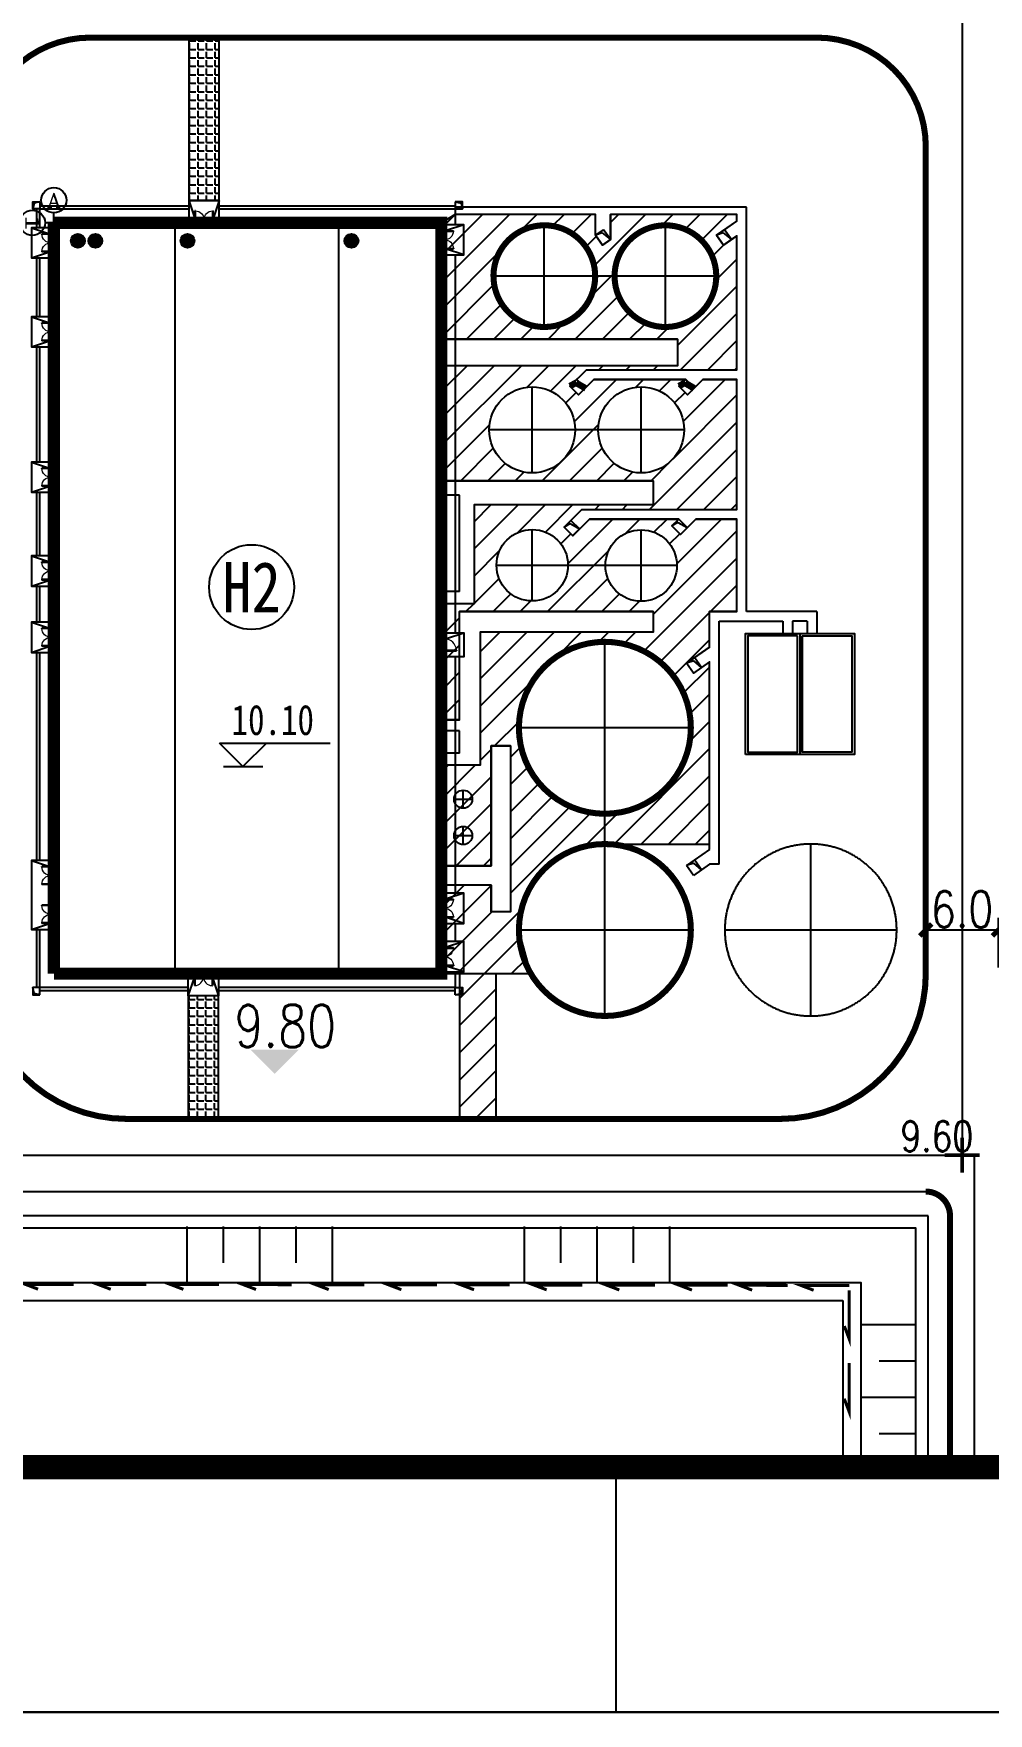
# Model space of a CAD drawing. Extents: x 93518 to 937116, y -359949 to 58022.
# Drawn here: x 689422 to 693319, y -122580 to -115724 of the extents above; entities that cross this region are included whole.
import ezdxf
from ezdxf.enums import TextEntityAlignment as Align

# ---------------------------------------------------------------- set-up
doc = ezdxf.new("R2010")
doc.units = 0
doc.header["$LTSCALE"] = 1000
doc.header["$MEASUREMENT"] = 0
for name, pattern in [('CENTER2', [1.125, 0.75, -0.125, 0.125, -0.125]), ('DASH', [0.35, 0.25, -0.1]), ('DASHDOT', [1, 0.5, -0.25, 0, -0.25]), ('PHANTOM', [2.5, 1.25, -0.25, 0.25, -0.25, 0.25, -0.25])]:
    doc.linetypes.add(name, pattern=pattern)
doc.layers.get('0').update_dxf_attribs({"color": 8, "linetype": 'CONTINUOUS'})
doc.layers.add('AXIS_TEXT', color=8, linetype='CONTINUOUS')
doc.layers.add('Z-本期建构筑物', color=8, linetype='CONTINUOUS')
doc.layers.add('Road_s标高', color=8, linetype='CONTINUOUS', lineweight=0)
doc.styles.add('_TCH_AXIS', font='complex.shx', dxfattribs={"bigfont": 'GBCBIG.shx'})
doc.styles.add('COMPLEX', font='geditxt.shx', dxfattribs={"bigfont": 'hztxt1.shx'})
doc.styles.add('HT', font='')
doc.styles.add('HZ', font='geditxt.shx', dxfattribs={"width": 0.8, "bigfont": 'dxt.shx'})
doc.styles.add('SIMPLEX', font='simplex.shx', dxfattribs={"height": 0.2})
doc.styles.add('黑体', font='')
doc.styles.get('HT').set_extended_font_data('@SimHei')
doc.styles.get('黑体').set_extended_font_data('@SimHei')
doc.linetypes.add('WALL', pattern='A,1,-1e-06,["■",HT,S=0.15,R=0,X=0,Y=-0.16],-1e-06', length=1.000002)
doc.dimstyles.new('南沙标注', dxfattribs={"dimtxt": 3, "dimasz": 1, "dimexe": 1, "dimexo": 0.5, "dimgap": 0.2, "dimtad": 1, "dimtoh": 1, "dimdec": 3, "dimzin": 0, "dimdsep": 46, "dimtxsty": 'HZ', "dimblk": 'ARCHTICK', "dimcen": 0.09, "dimadec": 0, "dimazin": 0, "dimtfac": 1, "dimtdec": 3, "dimtix": 1, "dimtofl": 0, "dimtmove": 0, "dimatfit": 0, "dimfxl": 0, "dimtolj": 1, "dimtzin": 0, "dimarcsym": 0})
pattern_1 = [(45, (1384.7785, 0), (-1.122532, 1.122532), [])]

# ---------------------------------------------------------------- blocks, each defined once
blk = doc.blocks.new('GEDI_WK_A1')
at = {"color": 3}
blk.add_line((70.083, 0), (70.083, 10), dxfattribs=at)
for points, const_width in [([(0, 0), (841, 0), (841, 594), (0, 594)], 0.1), ([(25, 10), (831, 10), (831, 584), (25, 584)], 1)]:
    blk.add_lwpolyline(points, close=True, dxfattribs=dict(at, const_width=const_width))
blk = doc.blocks.new('jzw-bh')
blk.add_circle((0, 0), 1.402)
at = {"style": 'SIMPLEX', "width": 0.8}
blk.add_attdef('JZW', text='', height=1, dxfattribs=at).set_placement((0, 0), align=Align.MIDDLE)
blk = doc.blocks.new('室内标高')
for p, q in [((1.94, -1.94), (0, 0)), ((0, 0), (9.14, 0)), ((3.89, 0), (1.94, -1.94)), ((0.32, -1.94), (3.57, -1.94))]:
    blk.add_line(p, q)
at = {"ltscale": 0.5, "style": 'HT', "width": 0.8}
blk.add_text('10.10', height=2.5, rotation=360, dxfattribs=at).set_placement((4.4, 0.66, -8.1), align=Align.CENTER)
blk = doc.blocks.new('pai')
at = {"const_width": 0.25}
blk.add_lwpolyline([(0, 0), (4, 0), (2.94, 0.4)], dxfattribs=at)
blk = doc.blocks.new('DLZXBG')
at = {"layer": 'Road_s标高', "const_width": 0.3}
for points in [[(0, -1.44), (0, 1.44)], [(-1.44, 0), (1.44, 0)]]:
    blk.add_lwpolyline(points, dxfattribs=at)
blk = doc.blocks.new('_AXISO')
blk.add_circle((0, 0), 0.5)
at = {"layer": 'AXIS_TEXT', "style": 'COMPLEX', "width": 1.041667}
blk.add_attdef('A', text='', height=0.56, dxfattribs=at).set_placement((-0.25, -0.28), (0.25, -0.28), align=Align.FIT)
blk = doc.blocks.new('_ArchTick')
at = {"color": 0, "linetype": 'ByBlock', "const_width": 0.4}
blk.add_lwpolyline([(-0.5, -0.5), (0.5, 0.5)], dxfattribs=at)
blk = doc.blocks.new('$DorLib2D$00000002')
for p, q in [((-0.5, 0), (-0.5, 0.4875)), ((-0.475, 0.4875), (-0.5, 0.4875)), ((-0.475, 0), (-0.475, 0.4875)), ((0.475, 0), (0.475, 0.4875)), ((0.475, 0.4875), (0.5, 0.4875)), ((0.5, 0), (0.5, 0.4875)), ((-0.5, 0), (-0.475, 0)), ((0.5, 0), (0.475, 0))]:
    blk.add_line(p, q)
at = {"lineweight": 13}
for centre, start, end in [((-0.4875, 0), 0, 88.530716), ((0.4875, 0), 91.469284, 180)]:
    blk.add_arc(centre, 0.4875, start, end, dxfattribs=at)
blk = doc.blocks.new('$DorLib2D$00000001')
for p, q in [((0.45, 0.975), (0.5, 0.975)), ((0.45, 0), (0.45, 0.975)), ((0.5, 0), (0.45, 0)), ((0.5, 0), (0.5, 0.975))]:
    blk.add_line(p, q)
at = {"lineweight": 13}
blk.add_arc((0.475, 0), 0.975, 91.46928, 180, dxfattribs=at)
blk = doc.blocks.new('化水车间')
for p, q in [((2928.37, 1713.64), (2928.25, 1713.15)), ((2928.85, 1713.75), (2928.37, 1713.64)), ((2941.15, 1713.85), (2941.65, 1712.35)), ((2943.65, 1713.85), (2943.15, 1712.35)), ((2963.15, 1713.75), (2963.63, 1713.64)), ((2963.63, 1713.64), (2963.75, 1713.15)), ((2941.65, 1712.35), (2943.15, 1712.35)), ((2928.15, 1711.6), (2929.65, 1711.1)), ((2929.65, 1711.1), (2929.65, 1709.6)), ((2963.85, 1711.85), (2962.35, 1711.35)), ((2962.35, 1709.85), (2962.35, 1711.35)), ((2928.15, 1709.1), (2929.65, 1709.6)), ((2963.85, 1709.35), (2962.35, 1709.85)), ((2928.15, 1704.25), (2929.65, 1703.75)), ((2928.15, 1701.75), (2929.65, 1702.25)), ((2928.15, 1692.25), (2929.65, 1691.75)), ((2929.65, 1691.75), (2929.65, 1690.25)), ((2928.15, 1689.75), (2929.65, 1690.25)), ((2928.15, 1684.5), (2929.65, 1684)), ((2929.65, 1684), (2929.65, 1682.5)), ((2928.15, 1682), (2929.65, 1682.5)), ((2928.15, 1679.03), (2929.65, 1678.53)), ((2929.65, 1678.53), (2929.65, 1677.03)), ((2962.35, 1677.65), (2963.85, 1678.15)), ((2928.15, 1676.53), (2929.65, 1677.03)), ((2928.15, 1659.35), (2929.65, 1658.85)), ((2929.65, 1658.85), (2929.65, 1657.35)), ((2963.85, 1656.65), (2962.35, 1656.15)), ((2929.65, 1655.65), (2929.65, 1654.15)), ((2962.35, 1654.65), (2962.35, 1656.15)), ((2928.15, 1653.65), (2929.65, 1654.15)), ((2963.85, 1654.15), (2962.35, 1654.65)), ((2963.85, 1652.65), (2962.35, 1652.15)), ((2962.35, 1650.65), (2962.35, 1652.15)), ((2941.1, 1648.15), (2941.6, 1649.65)), ((2941.6, 1649.65), (2943.1, 1649.65)), ((2943.1, 1649.65), (2943.6, 1648.15)), ((2963.85, 1650.15), (2962.35, 1650.65)), ((2928.37, 1648.36), (2928.25, 1648.85)), ((2928.85, 1648.25), (2928.37, 1648.36)), ((2963.15, 1648.25), (2963.63, 1648.36)), ((2963.63, 1648.36), (2963.75, 1648.85))]:
    blk.add_line(p, q)
for points in [[(2928.85, 1713.75), (2928.85, 1713.15), (2928.25, 1713.15), (2928.25, 1713.75)], [(2963.15, 1713.75), (2963.15, 1713.15), (2963.75, 1713.15), (2963.75, 1713.75)], [(2928.85, 1648.25), (2928.85, 1648.85), (2928.25, 1648.85), (2928.25, 1648.25)], [(2963.15, 1648.25), (2963.15, 1648.85), (2963.75, 1648.85), (2963.75, 1648.25)]]:
    blk.add_lwpolyline(points, close=True)
for points in [[(2928.85, 1713.41), (2941.15, 1713.41)], [(2943.65, 1712.35), (2943.65, 1713.85), (2941.15, 1713.85), (2941.15, 1712.35)], [(2943.65, 1713.41), (2963.15, 1713.41)], [(2928.59, 1711.6), (2928.59, 1713.15)], [(2928.85, 1711.6), (2928.85, 1713.15), (2941.15, 1713.15)], [(2943.65, 1713.15), (2963.15, 1713.15), (2963.15, 1711.85)], [(2929.65, 1711.6), (2928.15, 1711.6), (2928.15, 1709.1), (2929.65, 1709.1)], [(2962.35, 1709.35), (2963.85, 1709.35), (2963.85, 1711.85), (2962.35, 1711.85)], [(2963.15, 1709.35), (2963.15, 1678.15)], [(2928.59, 1704.25), (2928.59, 1709.1)], [(2928.85, 1704.25), (2928.85, 1709.1)], [(2929.65, 1704.25), (2928.15, 1704.25), (2928.15, 1701.75), (2929.65, 1701.75)], [(2928.59, 1698.25), (2928.59, 1701.75)], [(2928.85, 1698.25), (2928.85, 1701.75)], [(2928.59, 1692.25), (2928.59, 1700)], [(2928.85, 1692.25), (2928.85, 1700)], [(2929.65, 1692.25), (2928.15, 1692.25), (2928.15, 1689.75), (2929.65, 1689.75)], [(2928.59, 1686.9), (2928.59, 1689.75)], [(2928.85, 1686.9), (2928.85, 1689.75)], [(2928.59, 1684.5), (2928.59, 1688)], [(2928.85, 1684.5), (2928.85, 1688)], [(2929.65, 1684.5), (2928.15, 1684.5), (2928.15, 1682), (2929.65, 1682)], [(2928.59, 1679.03), (2928.59, 1682)], [(2928.85, 1679.03), (2928.85, 1682)], [(2929.65, 1679.03), (2928.15, 1679.03), (2928.15, 1676.53), (2929.65, 1676.53)], [(2962.35, 1678.15), (2963.85, 1678.15), (2963.85, 1676.15), (2962.35, 1676.15)], [(2928.59, 1659.35), (2928.59, 1676.53)], [(2928.85, 1659.35), (2928.85, 1676.53)], [(2963.15, 1676.15), (2963.15, 1656.65)], [(2929.65, 1659.35), (2928.15, 1659.35), (2928.15, 1653.65), (2929.65, 1653.65)], [(2962.35, 1654.15), (2963.85, 1654.15), (2963.85, 1656.65), (2962.35, 1656.65)], [(2928.59, 1648.85), (2928.59, 1653.65)], [(2941.1, 1648.85), (2928.85, 1648.85), (2928.85, 1653.65)], [(2963.15, 1654.15), (2963.15, 1652.65)], [(2962.35, 1650.15), (2963.85, 1650.15), (2963.85, 1652.65), (2962.35, 1652.65)], [(2943.6, 1649.65), (2943.6, 1648.15), (2941.1, 1648.15), (2941.1, 1649.65)], [(2963.15, 1650.15), (2963.15, 1648.85), (2943.6, 1648.85)], [(2941.1, 1648.59), (2928.85, 1648.59)], [(2963.15, 1648.59), (2943.6, 1648.59)]]:
    blk.add_lwpolyline(points)
at = {"layer": 'Z-本期建构筑物'}
for p, q in [((2940, 1712), (2940, 1650)), ((2953.5, 1712), (2953.5, 1650))]:
    blk.add_line(p, q, dxfattribs=at)
at = {"layer": 'Z-本期建构筑物', "const_width": 1}
for points in [[(2930, 1650), (2962, 1650), (2962, 1712), (2930, 1712)], [(2930, 1712), (2930, 1650)]]:
    blk.add_lwpolyline(points, dxfattribs=at)
at = {"xscale": -1.5, "yscale": 1.5, "zscale": -1.5}
blk.add_blockref('$DorLib2D$00000002', (2942.4, 1712.26), dxfattribs=at)
at = {"yscale": 1.5}
for p, xscale, zscale, rotation in [((2929.74, 1710.35), -1.5, -1.5, 90), ((2962.26, 1710.6), -1.5, -1.5, 270), ((2929.74, 1703), -1.5, -1.5, 90), ((2929.74, 1691), -1.5, -1.5, 90), ((2929.74, 1683.25), -1.5, -1.5, 90), ((2929.74, 1677.78), -1.5, -1.5, 90), ((2929.74, 1658.1), -1.5, -1.5, 90), ((2929.74, 1654.9), -1.5, -1.5, 90), ((2962.26, 1655.4), -1.5, -1.5, 270), ((2962.26, 1651.4), -1.5, -1.5, 270), ((2942.35, 1649.74), 1.5, 1.5, 180)]:
    blk.add_blockref('$DorLib2D$00000002', p, dxfattribs=dict(at, xscale=xscale, zscale=zscale, rotation=rotation))
at = {"rotation": 270}
blk.add_blockref('$DorLib2D$00000001', (2962.26, 1677.15), dxfattribs=at)
blk = doc.blocks.new('wq')
h = blk.add_hatch()
h.set_pattern_fill('ANGLE', color=8, scale=0.1)
h.set_pattern_definition([(0, (1401.1035, 4.75), (0, 0.6985), [0.508, -0.1905]), (90, (1401.1035, 4.75), (-0.6985, 4e-17), [0.508, -0.1905])])
h.paths.add_polyline_path([(3728.4285, 1727.3), (3725.9285, 1727.3), (3725.9285, 1713.85), (3728.4285, 1713.85)])
h = blk.add_hatch()
h.set_pattern_fill('ANSI31', color=8, scale=0.5, style=0)
h.set_pattern_definition(pattern_1)
h.paths.add_polyline_path([(3746.7785, 1650), (3754.1589, 1650), (3753.1785, 1653.6), (3753.7398, 1656.3668), (3755.4353, 1658.7917), (3757.739, 1660.2303), (3760.2785, 1660.7), (3768.9176, 1660.7), (3768.9176, 1675.7384), (3767.597, 1674.8137), (3767.0234, 1675.6328), (3768.9176, 1676.9592), (3768.9176, 1679.9), (3771.1784, 1679.9), (3771.1791, 1687.5354), (3767.794, 1687.5357), (3766.5214, 1686.2632), (3765.8118, 1686.9729), (3766.3765, 1687.5376), (3759.0004, 1687.5357), (3757.623, 1686.1583), (3756.9129, 1686.8684), (3758.3798, 1688.3354), (3771.1784, 1688.3354), (3771.1784, 1699.0683), (3768.378, 1699.0683), (3767.1026, 1697.7929), (3766.3929, 1698.5026), (3766.9586, 1699.0683), (3759.378, 1699.0683), (3758.1026, 1697.7929), (3757.3929, 1698.5026), (3758.7586, 1699.8683), (3771.1784, 1699.8683), (3771.1784, 1710.9328), (3770.0747, 1710.16), (3769.5013, 1710.9788), (3771.1784, 1712.1531), (3771.1784, 1712.7), (3760.73, 1712.7), (3760.73, 1710.6188), (3760.0747, 1710.16), (3759.5013, 1710.9788), (3759.5013, 1712.7), (3747.9285, 1712.7), (3746.7785, 1712)])
h.paths.add_polyline_path([(3747.0282, 1702.3995), (3766.2782, 1702.3995), (3766.2782, 1700.1995), (3746.7785, 1700.1995), (3746.7785, 1690.7), (3764.2782, 1690.7), (3764.2782, 1688.7), (3749.4786, 1688.7), (3749.4786, 1680.5496), (3746.7785, 1680.5496), (3746.7785, 1670.9505), (3748.279, 1670.9505), (3748.2786, 1679.9004), (3764.2785, 1679.9004), (3764.2786, 1678.2012), (3749.9788, 1678.2015), (3749.9787, 1667.2003), (3746.7785, 1667.2003), (3746.7785, 1658.9), (3750.8783, 1658.9), (3750.8783, 1668.7997), (3752.4784, 1668.7997), (3752.4783, 1655.0997), (3750.8783, 1655.0997), (3750.8783, 1657.3), (3746.7785, 1657.3)])
edge = h.paths.add_edge_path(flags=16)
edge.add_arc((3755.2785, 1707.6), 4.2, 260, 440)
edge.add_arc((3755.2785, 1707.6), 4.2, 80, 260)
edge = h.paths.add_edge_path(flags=16)
edge.add_arc((3765.2785, 1707.6), 4.2, 260, 440)
edge.add_arc((3765.2785, 1707.6), 4.2, 80, 260)
edge = h.paths.add_edge_path(flags=16)
edge.add_arc((3754.2785, 1694.9), 3.55, 0, 360)
edge = h.paths.add_edge_path(flags=16)
edge.add_arc((3763.2785, 1694.9), 3.55, 0, 360)
edge = h.paths.add_edge_path(flags=16)
edge.add_arc((3754.2791, 1683.7218), 2.95, 0, 360)
edge = h.paths.add_edge_path(flags=16)
edge.add_arc((3763.2765, 1683.698), 2.95, 0, 360)
edge = h.paths.add_edge_path(flags=16)
edge.add_arc((3760.2785, 1670.3), 7.1, 270, 450)
edge.add_arc((3760.2785, 1670.3), 7.1, 90, 270)
h = blk.add_hatch(color=8)
h.dxf.hatch_style = 1
edge = h.paths.add_edge_path()
edge.add_arc((3716.7633, 1710.5194), 0.576, 0, 360)
h = blk.add_hatch(color=8)
h.dxf.hatch_style = 1
edge = h.paths.add_edge_path()
edge.add_arc((3718.2033, 1710.5194), 0.576, 0, 360)
h = blk.add_hatch(color=8)
h.dxf.hatch_style = 1
edge = h.paths.add_edge_path()
edge.add_arc((3725.8104, 1710.5194), 0.576, 0, 360)
h = blk.add_hatch(color=8)
h.dxf.hatch_style = 1
edge = h.paths.add_edge_path()
edge.add_arc((3739.3449, 1710.5194), 0.576, 0, 360)
h = blk.add_hatch()
h.set_pattern_fill('ANSI31', color=8, scale=0.5, style=0)
h.set_pattern_definition(pattern_1)
h.paths.add_polyline_path([(3751.2785, 1650), (3748.2785, 1650), (3748.2785, 1638), (3751.2785, 1638)])
h = blk.add_hatch()
h.set_pattern_fill('ANGLE', color=8, scale=0.1)
h.set_pattern_definition([(0, (1401.0535, -74.4), (0, 0.6985), [0.508, -0.1905]), (90, (1401.0535, -74.4), (-0.6985, 4e-17), [0.508, -0.1905])])
h.paths.add_polyline_path([(3728.3785, 1648.15), (3725.8785, 1648.15), (3725.8785, 1638), (3728.3785, 1638)])
blk.add_hatch(color=8).paths.add_polyline_path([(3734.9996, 1643.7221), (3731.008, 1643.7221), (3733.0038, 1641.7263)])
at = {"color": 8, "linetype": 'DASHDOT', "ltscale": 10}
for p, q in [((3789.7785, 1760.9255), (3789.7785, 1635)), ((3669.988, 1635), (3790.7785, 1635)), ((3790.7785, 1635), (3790.7785, 1609.2374))]:
    blk.add_line(p, q, dxfattribs=at)
at = {"color": 8, "ltscale": 100}
for p, q in [((3771.9784, 1713.3), (3747.9285, 1713.3)), ((3771.9784, 1679.9), (3771.9784, 1713.3)), ((3746.7785, 1650), (3746.7785, 1712)), ((3759.5013, 1712.7), (3747.9285, 1712.7)), ((3759.5013, 1710.9788), (3759.5013, 1712.7)), ((3771.1784, 1712.7), (3760.73, 1712.7)), ((3760.73, 1710.6188), (3760.73, 1712.7)), ((3770.1567, 1711.4377), (3771.1784, 1712.1531)), ((3771.1784, 1712.1531), (3771.1784, 1712.7)), ((3759.5013, 1710.9788), (3760.1567, 1711.4377)), ((3760.1567, 1711.4377), (3759.5013, 1710.9788)), ((3760.0525, 1711.1761), (3759.5013, 1710.9788)), ((3759.5013, 1710.9788), (3760.0747, 1710.16)), ((3760.0525, 1711.1761), (3760.73, 1710.6188)), ((3760.0729, 1710.1626), (3760.73, 1710.6188)), ((3760.73, 1710.6188), (3760.1567, 1711.4377)), ((3769.5013, 1710.9788), (3770.1567, 1711.4377)), ((3770.1567, 1711.4377), (3769.5013, 1710.9788)), ((3770.0525, 1711.1761), (3769.5013, 1710.9788)), ((3769.5013, 1710.9788), (3770.0747, 1710.16)), ((3770.0525, 1711.1761), (3770.73, 1710.6188)), ((3770.0747, 1710.16), (3770.73, 1710.6188)), ((3770.73, 1710.6188), (3770.1567, 1711.4377)), ((3770.73, 1710.6188), (3771.1784, 1710.9328)), ((3771.1784, 1699.8683), (3771.1784, 1710.9328)), ((3757.3929, 1698.5026), (3758.7586, 1699.8683)), ((3758.7586, 1699.8683), (3771.1784, 1699.8683)), ((3757.3929, 1698.5026), (3757.9586, 1699.0683)), ((3757.3929, 1698.5026), (3758.0998, 1697.7957)), ((3757.9586, 1699.0683), (3758.6655, 1698.3614)), ((3758.0975, 1697.798), (3759.378, 1699.0683)), ((3759.378, 1699.0683), (3766.9586, 1699.0683)), ((3766.3929, 1698.5026), (3766.9586, 1699.0683)), ((3766.3929, 1698.5026), (3767.0998, 1697.7957)), ((3766.9586, 1699.0683), (3767.6655, 1698.3614)), ((3767.0975, 1697.798), (3768.378, 1699.0683)), ((3768.378, 1699.0683), (3771.1784, 1699.0683)), ((3771.1784, 1688.3354), (3771.1784, 1699.0683)), ((3764.2782, 1690.7), (3746.7785, 1690.7)), ((3748.2783, 1690.7), (3746.7785, 1690.7)), ((3764.2782, 1690.7), (3764.2782, 1688.7)), ((3748.2783, 1689.5), (3746.7785, 1689.5)), ((3748.2783, 1681.5495), (3748.2783, 1689.5)), ((3749.4786, 1688.7), (3749.4786, 1680.5496)), ((3764.2782, 1688.7), (3749.4786, 1688.7)), ((3756.9129, 1686.8684), (3758.3798, 1688.3354)), ((3758.3798, 1688.3354), (3771.1784, 1688.3354)), ((3756.9129, 1686.8684), (3757.4753, 1687.4309)), ((3757.4214, 1687.1584), (3756.9129, 1686.8684)), ((3757.4214, 1687.1584), (3758.1854, 1686.7273)), ((3757.4798, 1687.4309), (3758.1867, 1686.724)), ((3757.6174, 1686.1638), (3759.0004, 1687.5357)), ((3759.0004, 1687.5357), (3766.3742, 1687.5354)), ((3765.8118, 1686.9729), (3766.3742, 1687.5354)), ((3766.3203, 1687.2629), (3765.8118, 1686.9729)), ((3765.8118, 1686.9729), (3766.5186, 1686.266)), ((3766.3203, 1687.2629), (3767.0843, 1686.8317)), ((3766.3787, 1687.5354), (3767.0856, 1686.8285)), ((3766.5163, 1686.2683), (3767.794, 1687.5357)), ((3767.794, 1687.5357), (3771.1784, 1687.5354)), ((3771.1784, 1679.9), (3771.1784, 1687.5354)), ((3756.9129, 1686.8684), (3757.6197, 1686.1616)), ((3748.2783, 1681.5495), (3746.7785, 1681.5495)), ((3749.4786, 1680.5496), (3746.7785, 1680.5496)), ((3748.2783, 1680.5496), (3748.2783, 1680.5496)), ((3764.2785, 1679.9012), (3748.2784, 1679.9004)), ((3748.279, 1670.9505), (3748.2784, 1679.9004)), ((3749.4786, 1679.9004), (3749.4786, 1679.9004)), ((3764.2785, 1679.9012), (3764.2785, 1678.2012)), ((3771.1784, 1679.9), (3768.9176, 1679.9)), ((3768.9176, 1676.9592), (3768.9176, 1679.9)), ((3769.7176, 1679.1), (3774.9785, 1679.1)), ((3769.7176, 1666.3), (3769.7176, 1679.1)), ((3777.7785, 1679.9), (3771.9784, 1679.9)), ((3774.9785, 1679.1), (3774.9785, 1678.1)), ((3775.7785, 1679.1), (3775.7785, 1678.1)), ((3776.9785, 1679.1), (3775.7785, 1679.1)), ((3776.9785, 1679.1), (3776.9785, 1678.1)), ((3777.7785, 1679.9), (3777.7785, 1678.1)), ((3749.9788, 1678.2003), (3749.9786, 1667.2003)), ((3764.2785, 1678.2012), (3749.9788, 1678.2003)), ((3776.3785, 1678.1), (3776.3785, 1668.1)), ((3776.5785, 1677.9), (3776.5785, 1668.3)), ((3768.9176, 1676.9592), (3767.0234, 1675.6328)), ((3768.2523, 1675.2725), (3767.6787, 1676.0917)), ((3767.6305, 1675.8194), (3767.0234, 1675.6328)), ((3767.597, 1674.8137), (3767.0234, 1675.6328)), ((3768.9176, 1675.7384), (3767.597, 1674.8137)), ((3768.2523, 1675.2725), (3767.6305, 1675.8194)), ((3768.9176, 1660.2592), (3768.9176, 1675.7384)), ((3748.279, 1670.9505), (3747.0282, 1670.9505)), ((3748.279, 1670.0505), (3747.0282, 1670.0505)), ((3748.2791, 1668.2003), (3748.279, 1670.0505)), ((3748.2791, 1668.2003), (3746.7785, 1668.2003)), ((3752.4784, 1668.7997), (3750.8783, 1668.7997)), ((3750.8783, 1668.7997), (3750.8783, 1658.9)), ((3752.4784, 1668.7997), (3752.4783, 1655.0997)), ((3749.9786, 1667.2003), (3746.7785, 1667.2003)), ((3769.7176, 1659.0414), (3769.7176, 1666.3)), ((3748.5785, 1663.65), (3748.5785, 1665.15)), ((3747.8285, 1664.4), (3749.3285, 1664.4)), ((3748.5785, 1660.65), (3748.5785, 1662.15)), ((3747.8285, 1661.4), (3749.3285, 1661.4)), ((3768.9176, 1660.2592), (3767.0234, 1658.9328)), ((3768.2523, 1658.5725), (3767.6787, 1659.3917)), ((3750.8783, 1658.9), (3746.7785, 1658.9)), ((3767.6305, 1659.1194), (3767.0234, 1658.9328)), ((3767.597, 1658.1137), (3767.0234, 1658.9328)), ((3768.9176, 1659.0384), (3767.597, 1658.1137)), ((3768.2523, 1658.5725), (3767.6305, 1659.1194)), ((3769.7176, 1659.0414), (3768.9176, 1659.0414)), ((3750.8783, 1657.3), (3746.7785, 1657.3)), ((3750.8783, 1657.3), (3750.8783, 1655.0997)), ((3752.4784, 1655.0997), (3750.8783, 1655.0997))]:
    blk.add_line(p, q, dxfattribs=at)
at = {"color": 8}
for p, q in [((3714.7785, 1712), (3714.0459, 1712)), ((3714.7785, 1712), (3714.7785, 1712.8267)), ((3714.7785, 1712), (3714.7785, 1688)), ((3766.2782, 1702.3995), (3747.0282, 1702.3995)), ((3766.2782, 1702.3995), (3766.2782, 1700.1995)), ((3766.2782, 1700.1995), (3747.0285, 1700.1995)), ((3669.988, 1632), (3786.7785, 1632)), ((3784.7785, 1629.9999), (3669.988, 1629.9999)), ((3725.7781, 1624.5), (3725.7781, 1629.1006)), ((3728.7781, 1626.1006), (3728.7781, 1629.1006)), ((3731.7781, 1624.5), (3731.7781, 1629.1006)), ((3734.7781, 1626.1006), (3734.7781, 1629.1006)), ((3737.7781, 1624.5), (3737.7781, 1629.1006)), ((3753.6474, 1624.5), (3753.6473, 1629.1006)), ((3756.6473, 1626.1006), (3756.6473, 1629.1006)), ((3759.6474, 1624.5), (3759.6473, 1629.1006)), ((3762.6473, 1626.1006), (3762.6473, 1629.1006)), ((3765.6474, 1624.5), (3765.6473, 1629.1006)), ((3781.4226, 1621.0101), (3785.9209, 1621.0101)), ((3782.9209, 1618.0101), (3785.9209, 1618.0101)), ((3781.4226, 1615.0101), (3785.9209, 1615.0101)), ((3782.9209, 1612.0101), (3785.9209, 1612.0101))]:
    blk.add_line(p, q, dxfattribs=at)
at = {"color": 8, "linetype": 'CENTER2', "ltscale": 0.1}
for p, q in [((3755.2785, 1703.4), (3755.2785, 1711.8)), ((3765.2785, 1703.4), (3765.2785, 1711.8)), ((3769.4785, 1707.6007), (3751.0785, 1707.5998)), ((3754.2785, 1691.35), (3754.2785, 1698.45)), ((3763.2785, 1691.35), (3763.2785, 1698.45)), ((3763.2785, 1691.35), (3763.2785, 1698.45)), ((3766.8285, 1694.9), (3750.7285, 1694.9)), ((3754.2785, 1680.7718), (3754.2785, 1686.6718)), ((3763.2785, 1680.748), (3763.2785, 1686.648)), ((3766.2265, 1683.7), (3751.3292, 1683.7)), ((3760.2785, 1646.5), (3760.2785, 1677.4)), ((3767.3785, 1670.3), (3753.1785, 1670.3)), ((3767.3785, 1653.6), (3753.1785, 1653.6))]:
    blk.add_line(p, q, dxfattribs=at)
at = {"color": 8, "lineweight": 100}
for p, q in [((3757.9015, 1698.7926), (3757.3929, 1698.5026)), ((3757.9015, 1698.7926), (3758.6655, 1698.3614)), ((3766.9015, 1698.7926), (3766.3929, 1698.5026)), ((3766.9015, 1698.7926), (3767.6655, 1698.3614))]:
    blk.add_line(p, q, dxfattribs=at)
at = {"color": 8, "linetype": 'DASH', "ltscale": 10}
for p, q in [((3777.2785, 1646.4997), (3777.2785, 1660.6997)), ((3784.3785, 1653.5997), (3770.1785, 1653.5997))]:
    blk.add_line(p, q, dxfattribs=at)
at = {"color": 8, "linetype": 'WALL', "ltscale": 10}
for p, q in [((3786.9739, 1629.9998), (3669.988, 1629.9999)), ((3786.9739, 1609.2374), (3786.9739, 1629.9998))]:
    blk.add_line(p, q, dxfattribs=at)
at = {"color": 8, "linetype": 'PHANTOM', "ltscale": 10}
for p, q in [((3669.988, 1622.9946), (3779.9223, 1622.9929)), ((3779.9223, 1622.9929), (3779.9346, 1609.2374))]:
    blk.add_line(p, q, dxfattribs=at)
at = {"color": 4}
blk.add_lwpolyline([(3669.988, 1760.9255), (3827.5926, 1760.9255), (3827.5926, 1609.2374), (3669.988, 1609.2374)], close=True, dxfattribs=at)
at = {"color": 8, "const_width": 0.5}
for points in [[(3717.7785, 1727.3, 0.41421356), (3708.7785, 1718.3)], [(3786.7785, 1718.3, 0.41421356), (3777.7785, 1727.3)], [(3760.2785, 1663.2, 1), (3760.2785, 1677.4, 1), (3760.2785, 1663.2, -1)], [(3760.2785, 1646.5, 1), (3760.2785, 1660.7, 1), (3760.2785, 1646.5, -1)], [(3708.7785, 1650, 0.41421356), (3720.7785, 1638)], [(3774.7785, 1638, 0.41421356), (3786.7785, 1650)], [(3788.7785, 1630, 0.41421356), (3786.7785, 1632)]]:
    blk.add_lwpolyline(points, format="xyb", dxfattribs=at)
for points in [[(3717.7785, 1727.3), (3777.7785, 1727.3)], [(3786.7785, 1718.3), (3786.7785, 1650)], [(3720.7785, 1638), (3774.7785, 1638)], [(3788.7785, 1630), (3788.7785, 1609.2374)]]:
    blk.add_lwpolyline(points, dxfattribs=at)
at = {"color": 8}
for points in [[(3728.4285, 1727.3), (3725.9285, 1727.3), (3725.9285, 1713.85), (3728.4285, 1713.85)], [(3746.7785, 1650), (3754.1589, 1650), (3753.1785, 1653.6), (3753.7398, 1656.3668), (3755.4353, 1658.7917), (3757.739, 1660.2303), (3760.2785, 1660.7), (3768.9176, 1660.7), (3768.9176, 1675.7384), (3767.597, 1674.8137), (3767.0234, 1675.6328), (3768.9176, 1676.9592), (3768.9176, 1679.9), (3771.1784, 1679.9), (3771.1791, 1687.5354), (3767.794, 1687.5357), (3766.5214, 1686.2632), (3765.8118, 1686.9729), (3766.3765, 1687.5376), (3759.0004, 1687.5357), (3757.623, 1686.1583), (3756.9129, 1686.8684), (3758.3798, 1688.3354), (3771.1784, 1688.3354), (3771.1784, 1699.0683), (3768.378, 1699.0683), (3767.1026, 1697.7929), (3766.3929, 1698.5026), (3766.9586, 1699.0683), (3759.378, 1699.0683), (3758.1026, 1697.7929), (3757.3929, 1698.5026), (3758.7586, 1699.8683), (3771.1784, 1699.8683), (3771.1784, 1710.9328), (3770.0747, 1710.16), (3769.5013, 1710.9788), (3771.1784, 1712.1531), (3771.1784, 1712.7), (3760.73, 1712.7), (3760.73, 1710.6188), (3760.0747, 1710.16), (3759.5013, 1710.9788), (3759.5013, 1712.7), (3747.9285, 1712.7), (3746.7785, 1712)], [(3747.0282, 1702.3995), (3766.2782, 1702.3995), (3766.2782, 1700.1995), (3746.7785, 1700.1995), (3746.7785, 1690.7), (3764.2782, 1690.7), (3764.2782, 1688.7), (3749.4786, 1688.7), (3749.4786, 1680.5496), (3746.7785, 1680.5496), (3746.7785, 1680.5496), (3746.7785, 1670.9505), (3748.279, 1670.9505), (3748.2786, 1679.9004), (3764.2785, 1679.9004), (3764.2786, 1678.2012), (3749.9788, 1678.2015), (3749.9787, 1667.2003), (3746.7785, 1667.2003), (3746.7785, 1658.9), (3750.8783, 1658.9), (3750.8783, 1668.7997), (3752.4784, 1668.7997), (3752.4783, 1655.0997), (3750.8783, 1655.0997), (3750.8783, 1657.3), (3746.7785, 1657.3)], [(3728.3785, 1648.15), (3725.8785, 1648.15), (3725.8785, 1638), (3728.3785, 1638)]]:
    blk.add_lwpolyline(points, close=True, dxfattribs=at)
at = {"color": 8, "const_width": 0.5}
for points in [[(3754.5492, 1703.4638, 1), (3756.0078, 1711.7362, 1)], [(3764.5492, 1703.4638, 1), (3766.0078, 1711.7362, 1)]]:
    blk.add_lwpolyline(points, format="xyb", close=True, dxfattribs=at)
at = {"color": 8, "ltscale": 100}
for points in [[(3771.8785, 1668.1), (3771.8785, 1678.1), (3780.8785, 1678.1), (3780.8785, 1668.1)], [(3776.1785, 1677.9), (3772.0785, 1677.9), (3772.0785, 1668.3), (3776.1785, 1668.3)], [(3776.5785, 1677.9), (3780.6785, 1677.9), (3780.6785, 1668.3), (3776.5785, 1668.3)]]:
    blk.add_lwpolyline(points, close=True, dxfattribs=at)
at = {"color": 8, "ltscale": 100, "const_width": 0.05}
for points in [[(3748.5785, 1663.65, -1), (3748.5785, 1665.15, -1)], [(3748.5785, 1660.65, -1), (3748.5785, 1662.15, -1)]]:
    blk.add_lwpolyline(points, format="xyb", close=True, dxfattribs=at)
at = {"color": 8, "linetype": 'DASH', "ltscale": 10}
blk.add_lwpolyline([(3777.2785, 1646.4997, 1), (3777.2785, 1660.6997, 1), (3777.2785, 1646.4997, -1)], format="xyb", dxfattribs=at)
at = {"color": 8}
for points in [[(3748.2785, 1650), (3748.2785, 1638)], [(3751.2785, 1650), (3751.2785, 1638)], [(3669.988, 1629), (3785.9226, 1629), (3785.9226, 1609.2374)], [(3669.988, 1624.5), (3781.4226, 1624.5), (3781.4226, 1609.2374)]]:
    blk.add_lwpolyline(points, dxfattribs=at)
for centre, radius in [((3716.7633, 1710.5194), 0.576), ((3718.2033, 1710.5194), 0.576), ((3725.8104, 1710.5194), 0.576), ((3739.3449, 1710.5194), 0.576), ((3754.2785, 1694.9), 3.55), ((3763.2785, 1694.9), 3.55), ((3754.2791, 1683.7218), 2.95), ((3763.2765, 1683.698), 2.95)]:
    blk.add_circle(centre, radius, dxfattribs=at)
at = {"color": 8, "ltscale": 100}
for centre in [(3748.5785, 1664.4), (3748.5785, 1661.4)]:
    blk.add_circle(centre, 0.75, dxfattribs=at)
at = {"color": 8}
ref = blk.add_blockref('_AXISO', (3714.7785, 1713.8667), dxfattribs=dict(at, xscale=2.080001560022083, yscale=2.080001363279917, zscale=2.080001362432444))
ref.add_attrib('A', 'A', dxfattribs={"layer": 'AXIS_TEXT', "height": 1.1766, "style": '_TCH_AXIS', "width": 1.166667}).set_placement((3714.1902, 1713.2784), (3715.3668, 1713.2784), align=Align.FIT)
for name, p in [('化水车间', (784.7785, 0)), ('室内标高', (3728.4542, 1669.043)), ('DLZXBG', (3789.7785, 1635))]:
    blk.add_blockref(name, p, dxfattribs=at)
ref = blk.add_blockref('_AXISO', (3713.0059, 1712), dxfattribs=dict(at, xscale=2.080001560022106, yscale=2.080001363279917, zscale=2.080001362432444, rotation=270))
ref.add_attrib('A', '1', dxfattribs={"layer": 'AXIS_TEXT', "height": 1.1766, "rotation": 270, "style": '黑体', "width": 4.2}).set_placement((3712.4176, 1712.5883), (3712.4176, 1711.4117), align=Align.FIT)
ref = blk.add_blockref('jzw-bh', (3731.104, 1681.9183), dxfattribs=dict(at, xscale=2.50000000000001, yscale=2.50000000000001, zscale=2.50000000000001, rotation=359.9999573616801))
ref.add_attrib('JZW', 'H2', dxfattribs={"height": 4.16667, "style": '黑体', "width": 0.85}).set_placement((3731.104, 1681.9183), align=Align.MIDDLE)
at = {"color": 8, "rotation": 179.9218578091935}
for p in [(3716.4134, 1624.334, 9.8), (3722.4134, 1624.3259, 9.8), (3728.4134, 1624.3177, 9.8), (3734.4134, 1624.3095, 9.8), (3740.4134, 1624.3013, 9.8), (3746.4134, 1624.2931, 9.8), (3752.4134, 1624.2849, 9.8), (3758.4134, 1624.2768, 9.8), (3764.4134, 1624.2686, 9.8), (3770.4134, 1624.2604, 9.8), (3775.3817, 1624.2536, 9.8), (3780.4562, 1624.2467, 9.8)]:
    blk.add_blockref('pai', p, dxfattribs=at)
at = {"color": 8, "xscale": -1, "rotation": 89.92185783524863}
for p in [(3780.4556, 1623.8323, 9.8), (3780.4474, 1617.8323, 9.8)]:
    blk.add_blockref('pai', p, dxfattribs=at)
at = {"color": 8, "style": 'HZ', "width": 0.8}
blk.add_text('9.60', height=2.5, dxfattribs=at).set_placement((3784.6907, 1635.3125, 4.602))
for p in [(3758.7668, 1735.8555), (3729.686, 1643.9264), (3799.3404, 1612.5855)]:
    blk.add_attdef('9.80', p, '', height=3.5, dxfattribs=at)
at = {"color": 8}
blk.add_linear_dim(base=(3792.7785, 1653.6077), p1=(3786.7785, 1650), p2=(3792.7785, 1650), text='6.0', dimstyle='南沙标注', dxfattribs=at).render()

msp = doc.modelspace()

# ---------------------------------------------------------------- block references
at = {"xscale": 100, "yscale": 100, "zscale": 100}
msp.add_blockref('GEDI_WK_A1', (684791.4, -122574.9), dxfattribs=at)
at = {"layer": 'Z-本期建构筑物'}
ref = msp.add_blockref('wq', (505917.6, -201104.7), dxfattribs=dict(at, xscale=49.42079999997804, yscale=49.42079999997804, zscale=49.42079999997804))
ref.add_attrib('9.80', '9.80', (690241.7, -119860.5), dxfattribs={"layer": '0', "color": 8, "height": 172.97, "style": 'HZ', "width": 0.8})

doc.saveas('drawing.dxf')
